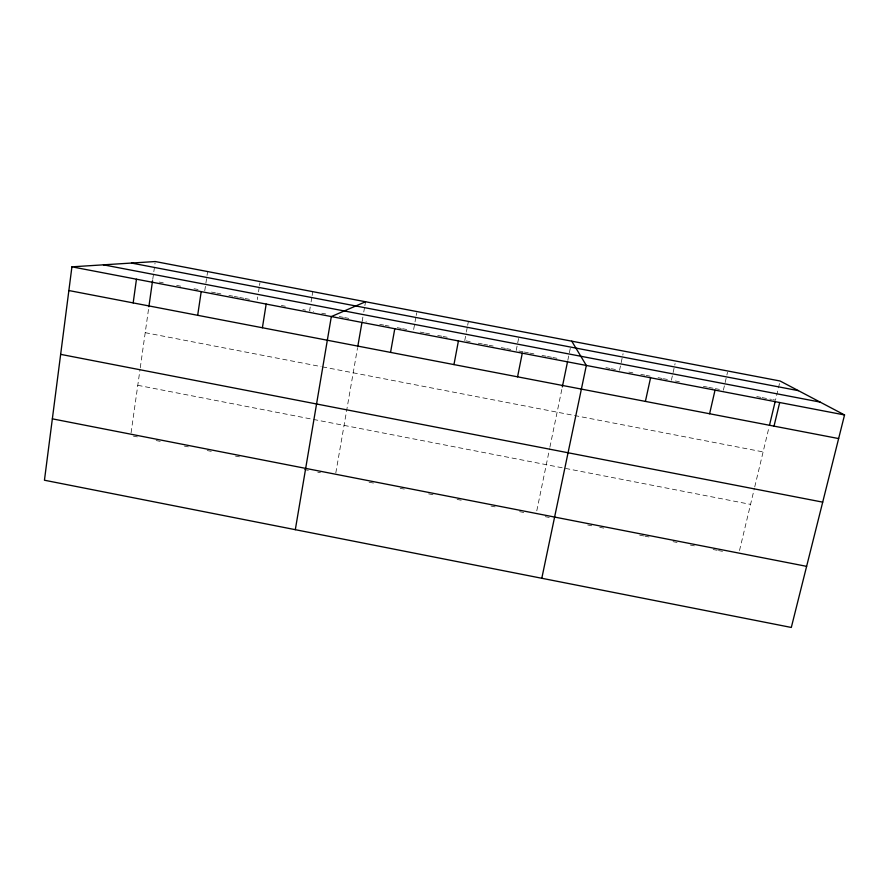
<?xml version="1.0" encoding="UTF-8"?>
<svg xmlns="http://www.w3.org/2000/svg" width="889" height="889" viewBox="0 0 889 889"><rect width="100%" height="100%" fill="white"/><g stroke="black" fill="none" stroke-linecap="round" stroke-linejoin="round"><path stroke-width="0.67" stroke-dasharray="4.45 3.33" d="M131.072 432.865L140.073 369.113M140.262 367.757L148.685 308.094M152.741 279.402L155.064 262.922M204.759 290.781L207.626 271.556M257.31 299.537L257.71 296.97M258.521 291.848L259.321 286.725M259.521 285.447L259.932 282.88M310.228 307.038L309.594 310.872L313.639 311.65M311.072 301.904L311.928 296.782M312.139 295.504L312.772 291.659M335.809 472.904L357.467 348.255M362.879 317.117L362.212 320.962L366.257 321.74M363.768 311.995L364.657 306.872M364.879 305.594L365.546 301.749M413.652 329.497L414.819 323.096M415.041 321.818L415.974 316.695M416.208 315.406L416.674 312.85M464.747 340.609L466.214 332.931M466.447 331.653L467.425 326.53M467.67 325.252L468.392 321.407M516.209 350.477L518.998 336.398M536.789 510.786L549.624 448.523M549.902 447.178L562.059 388.26M567.804 360.367L570.705 346.288M619.533 370.28L623.1 353.655M671.384 380.214L675.095 363.59M723.379 390.182L727.513 372.28M739.504 550.535L754.417 488.239M754.739 486.894L769.141 426.709M779.475 383.559L775.497 400.172L772.819 399.661M159.242 282.057L163.254 282.824M176.644 285.391L180.656 286.169M194.046 288.736L198.058 289.503M211.471 292.07L215.494 292.848M216.838 293.103L220.861 293.87M228.918 295.415L232.94 296.181M234.285 296.448L238.319 297.215M239.652 297.471L243.686 298.248M245.031 298.504L250.398 299.526M281.335 305.46L285.369 306.238M302.86 309.583L305.549 310.105M321.729 313.206L325.785 313.984M339.276 316.562L343.321 317.34M344.676 317.595L348.721 318.373M379.725 324.318L383.77 325.096M385.115 325.352L389.16 326.13M397.25 327.674L401.283 328.452M402.639 328.708L406.684 329.486M420.175 332.075L424.22 332.853M425.575 333.108L429.631 333.886M437.732 335.442L441.789 336.209M443.133 336.475L447.189 337.253M466.103 340.876L470.17 341.654M478.293 343.21L482.36 343.987M483.705 344.243L487.772 345.032M489.128 345.288L493.195 346.065M501.318 347.621L505.374 348.399M506.73 348.666L510.797 349.444M518.932 350.999L522.999 351.777M524.354 352.044L528.433 352.822M529.788 353.077L533.867 353.866M542.012 355.422L546.079 356.2M547.446 356.467L551.513 357.245M552.869 357.5L556.947 358.289M605.92 367.668L609.998 368.457M611.365 368.713L615.444 369.502M628.834 372.069L632.824 372.824M640.802 374.358L644.792 375.125M646.125 375.38L650.115 376.147M658.093 377.669L662.083 378.436M663.405 378.692L667.395 379.459M675.384 380.981L679.385 381.748M703.377 386.348L707.377 387.115M708.711 387.371L714.045 388.393M715.378 388.649L719.379 389.415M756.783 396.583L760.795 397.35M762.129 397.616L771.485 399.405M145.218 332.675L321.085 366.612M322.418 366.868L763.106 451.912M137.784 385.304L750.549 504.374M133.372 436.11L137.395 436.899M156.175 440.577L160.198 441.355M184.345 446.078L188.379 446.867M207.204 450.556L211.238 451.345M235.452 456.079L239.497 456.868M304.249 469.536L308.305 470.325M317.762 472.181L320.462 472.704M369.091 482.216L375.847 483.538M400.194 488.305L404.251 489.094M428.62 493.862L434.043 494.917M457.113 499.429L461.18 500.229M491.05 506.074L495.129 506.874M519.621 511.664L523.699 512.464M545.246 516.676L549.224 517.454M587.74 524.988L591.741 525.766M599.731 527.333L603.72 528.11M639.669 535.145L643.68 535.923M645.014 536.189L649.014 536.967M673.04 541.668L677.04 542.457M690.397 545.068L694.409 545.846M713.134 549.513L717.156 550.302M718.49 550.558L722.501 551.347"/><path stroke-width="1.33" d="M71.92 266.833L44.45 480.227L791.31 627.456L844.55 414.952L780.086 381.003L155.253 261.544L71.92 266.833L844.55 414.952M133.172 302.905L136.462 279.213M148.885 306.727L152.541 280.78M197.68 315.306L201.203 291.614M262.399 327.752L266.167 304.071M295.315 529.677L331.33 316.562L365.546 301.749M357.711 346.888L361.979 322.329M390.549 352.4L394.783 328.73M453.957 364.59L458.424 340.932M517.565 376.825L522.276 353.166M562.326 386.926L567.538 361.69M541.801 578.261L586.329 365.446L571.76 341.176M645.392 401.406L650.581 377.758M709.6 413.752L715.034 390.115M769.463 425.387L775.175 401.495M774.019 426.142L779.686 402.517M131.494 263.055L798.422 390.66M103.435 264.833L820.114 402.084M68.864 290.536L838.638 438.566M60.652 354.355L822.703 502.141M52.351 418.841L806.623 566.349"/></g></svg>
